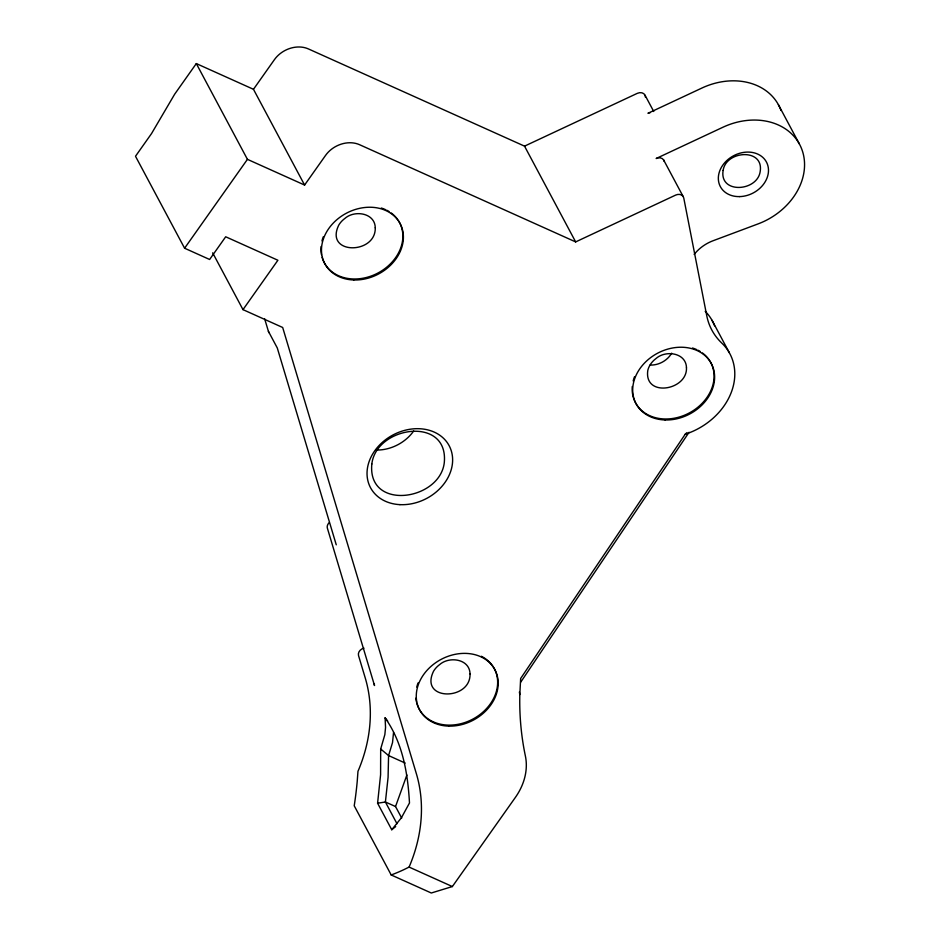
<?xml version="1.0" encoding="UTF-8"?>
<svg xmlns="http://www.w3.org/2000/svg" width="940" height="940" viewBox="0 0 940 940"><rect width="100%" height="100%" fill="white"/><g stroke="black" fill="none" stroke-linecap="round" stroke-linejoin="round"><path stroke-width="1.41" d="M393.543 732.448L392.521 742.588L388.572 755.56L388.079 777.357L385.4 802.008L396.986 823.722M391.146 874.94L431.296 893L452.363 886.549L515.379 797.414A63.662 51.312 -28.1 0 0 525.378 755.971A379.737 306.041 -28.1 0 1 519.82 694.531L520.654 678.48L685.19 434.268A63.662 51.312 -28.1 0 0 721.697 342.982A77.456 62.416 -28.1 0 1 706.763 315.746L683.756 197.964A6.369 5.135 -28.1 0 0 675.672 195.085L575.656 241.909L359.585 144.713A25.462 20.527 -28.1 0 0 325.546 155.429L304.595 185.051L247.432 159.342L196.307 63.579L174.664 94.2L151.552 133.55L135.501 156.263L184.593 248.219L209.632 259.487L225.694 236.774L277.899 260.251L242.99 309.636L282.682 327.484L416.326 773.573A178.953 144.22 -28.1 0 1 409.088 867.08L404.282 869.453A353.111 123.128 11.7 0 1 391.204 874.964L354.215 805.78A353.111 279.392 73 0 0 357.235 781.281L357.964 771.329A178.953 144.22 -28.1 0 0 365.202 677.822L358.539 655.603A6.369 5.135 -28.1 0 1 363.956 648.13M395.693 826.577L391.745 829.738L377.586 803.218L380.594 774.713L380.677 749.004L384.848 734.622L385.553 727.478L385.083 717.878L387.68 721.086M401.697 818.047L395.54 806.532L406.891 774.983M520.678 682.205L689.067 432.271M304.595 185.051L253.471 89.3L274.409 59.667A25.462 20.527 -28.1 0 1 308.461 48.95L524.532 146.147L575.656 241.909M184.593 248.219L247.432 159.342M391.745 829.738L401.38 817.812L409.488 802.971C407.807 773.244 402.743 742.741 385.083 717.878M685.19 434.268L686.905 432.659M524.532 146.147L637.308 93.342A6.369 5.135 -28.1 0 1 645.463 97.278M377.586 803.218L385.4 802.008L395.54 806.532M196.307 63.579L253.471 89.3M409.088 867.08L452.363 886.549M405.222 763.068L388.572 755.56L380.677 749.004M778.379 104.657L799.329 143.891M645.087 95.293L653.746 111.508M663.523 159.753L683.051 196.331M711.98 320.223L729.37 352.805M264.645 318.778L268.405 331.315L277.276 347.941L336.262 544.812M212.663 252.837L242.99 309.636M519.374 692.04L519.82 694.531M694.155 254.446A36.096 29.093 -28.1 0 1 713.096 240.734L758.122 223.885A63.662 51.312 -28.1 0 0 801.973 149.719A63.662 51.312 -28.1 0 0 722.954 127.229L656.144 158.508A6.369 5.135 -28.1 0 1 664.227 161.398M781.023 110.485A63.662 51.312 -28.1 0 0 702.016 87.996L647.966 113.294A6.369 5.135 -28.1 0 1 650.304 112.624M705.2 311.281A63.673 51.312 -28.1 0 1 714.611 325.851M671.665 353.181A20.375 16.415 -28.1 0 1 650.057 365.061M702.486 353.017A42.652 34.381 -28.1 0 1 687.175 414.023A42.652 34.381 -28.1 0 1 632.268 386.516M633.184 380.947A42.652 34.381 -28.1 0 1 634.5 376.787M692.498 348.012A42.652 34.381 -28.1 0 1 696.516 349.527M697.786 350.138A42.652 34.381 -28.1 0 1 700.218 351.49M374.367 683.721A6.369 5.135 -28.1 0 0 374.52 685.53L327.379 528.186A6.369 5.135 -28.1 0 1 329.106 522.746M481.351 656.273A42.652 34.381 -28.1 0 1 479.142 715.152A42.652 34.381 -28.1 0 1 416.855 703.39M416.514 702.11A42.652 34.381 -28.1 0 1 415.856 698.138M416.749 687.093A42.652 34.381 -28.1 0 1 418.065 682.934M398.525 220.783A42.652 34.381 -28.1 0 1 375.953 274.022A42.652 34.381 -28.1 0 1 322.068 257.255M321.457 254.658A42.652 34.381 -28.1 0 1 321.045 246.515M321.974 240.957A42.652 34.381 -28.1 0 1 323.278 236.798M381.288 208.022A42.652 34.381 -28.1 0 1 385.294 209.538M386.563 210.137A42.652 34.381 -28.1 0 1 388.995 211.488M391.275 213.016A42.652 34.381 -28.1 0 1 397.785 219.69M413.671 431.025A38.199 30.785 -28.1 0 1 376.094 450.037M269.275 332.877A6.369 5.135 -28.1 0 1 268.405 331.315M375.26 227.797C375.977 254.822 324.018 254.987 338.823 224.989A20.375 16.415 -28.1 0 1 344.968 218.374C354.568 209.832 375.037 212.851 375.26 227.797M470.035 673.945C470.764 700.97 418.805 701.134 433.599 671.125A20.375 16.415 -28.1 0 1 439.755 664.51C449.379 656.05 469.777 658.881 470.035 673.945M686.47 367.798C687.41 390.64 643.512 397.738 647.836 370.184A20.375 16.415 -28.1 0 1 656.191 358.375C665.814 349.903 686.212 352.747 686.47 367.798M371.829 464.007C367.246 511.231 439.826 500.726 444.279 462.715C448.862 415.492 376.282 425.996 371.829 464.007M723.13 170.41C719.112 194.145 757.241 191.654 760.166 171.632C764.173 147.897 726.044 150.388 723.13 170.41M739.686 196.601A26.108 21.032 -28.1 0 0 766.758 162.655A26.108 21.032 -28.1 0 0 723.812 163.783A26.108 21.032 -28.1 0 0 739.686 196.601M665.05 419.969A42.652 34.381 -28.1 0 0 712.649 366.471A42.652 34.381 -28.1 0 0 643.277 364.391A42.652 34.381 -28.1 0 0 665.05 419.969M353.828 279.979A42.652 34.381 -28.1 0 0 401.427 226.481A42.652 34.381 -28.1 0 0 332.055 224.401A42.652 34.381 -28.1 0 0 353.828 279.979M448.615 726.115A42.652 34.381 -28.1 0 0 496.214 672.617A42.652 34.381 -28.1 0 0 426.842 670.537A42.652 34.381 -28.1 0 0 448.615 726.115M399.923 504.639A44.568 35.92 -28.1 0 0 450.848 449.52A44.568 35.92 -28.1 0 0 378.726 445.901A44.568 35.92 -28.1 0 0 399.923 504.639"/></g></svg>
